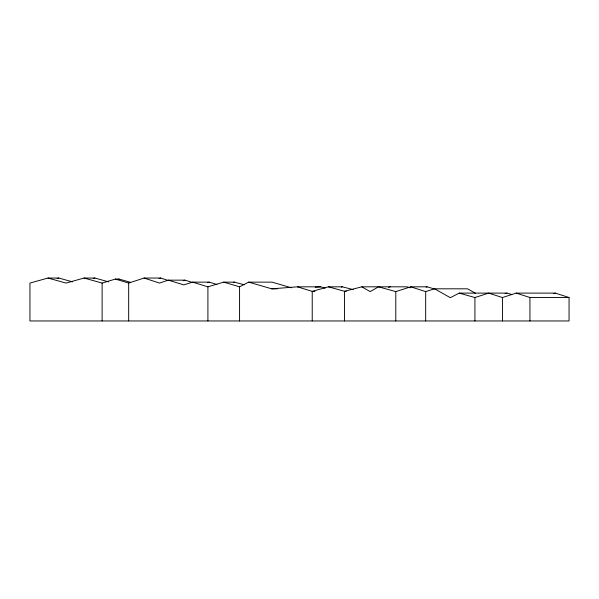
<?xml version="1.0" encoding="UTF-8"?>
<svg xmlns="http://www.w3.org/2000/svg" width="599" height="599" viewBox="0 0 599 599"><rect width="100%" height="100%" fill="white"/><g stroke="black" fill="none" stroke-linecap="round" stroke-linejoin="round"><path stroke-width="0.9" d="M248.652 282.136L271.751 288.823L297.418 286.824L312.229 291.369L328.394 286.824L344.552 291.294L361.841 286.824L370.175 291.586L378.516 286.824L395.797 291.586L410.734 286.824L425.679 291.586L434.604 288.815L450.298 297.688L459.231 293.106L474.925 297.546L488.679 293.106L502.434 297.546L516.188 293.106L555.295 293.106L569.05 297.501L569.05 320.959L29.95 320.959L29.95 283.072L47.995 278.041L66.032 283.072L84.077 278.041L102.122 283.072L115.397 279.074L128.673 283.072L144.074 278.041L159.469 283.072L168.289 280.152L183.803 284.892L192.623 282.136L207.913 286.824L223.741 282.136L239.57 286.824L248.652 282.136L271.939 282.136L291.481 287.79M183.182 280.736L184.941 280.152L192.698 282.518M159.012 278.595L160.719 278.041L168.424 280.557M553.581 293.66L555.295 293.106M207.509 282.683L209.268 282.136L216.913 284.48M426.106 287.123L427.109 286.824L434.178 288.905M505.084 293.66L507.001 293.106L511.786 294.491M117.344 279.576L119.096 279.074L130.53 282.324M57.107 278.52L58.822 278.041L72.569 281.874M93.189 278.52L94.912 278.041L108.651 281.874M233.273 282.428L234.374 282.136L244.272 284.772M341.198 287.108L342.299 286.824L353.268 289.617M388.541 287.273L390.271 286.824M315.201 287.25L320.705 286.824L325.062 288.156M47.995 278.041L58.822 278.041M84.077 278.041L94.912 278.041M144.074 278.041L160.719 278.041M115.397 279.074L119.096 279.074M168.289 280.152L184.941 280.152M192.623 282.136L209.268 282.136M223.741 282.136L234.374 282.136M297.418 286.824L320.705 286.824M328.394 286.824L342.299 286.824M361.841 286.824L406.946 286.824L410.405 287.775M410.734 286.824L427.109 286.824M434.604 288.815L467.549 288.815L475.396 293.248M271.751 288.823L277.337 288.823M346.349 291.294L344.552 291.294L344.552 320.959M314.917 291.369L312.229 291.369L312.229 320.959M459.231 293.106L507.001 293.106M516.188 293.106L529.943 297.501L569.05 297.501M529.943 297.501L529.943 320.959M502.434 297.546L502.434 320.959M474.925 297.546L474.925 320.959M425.679 291.586L425.679 320.959M395.797 291.586L395.797 320.959M239.57 286.824L239.57 320.959M207.913 286.824L207.913 320.959M128.673 283.072L128.673 320.959M102.122 283.072L102.122 320.959"/></g></svg>
